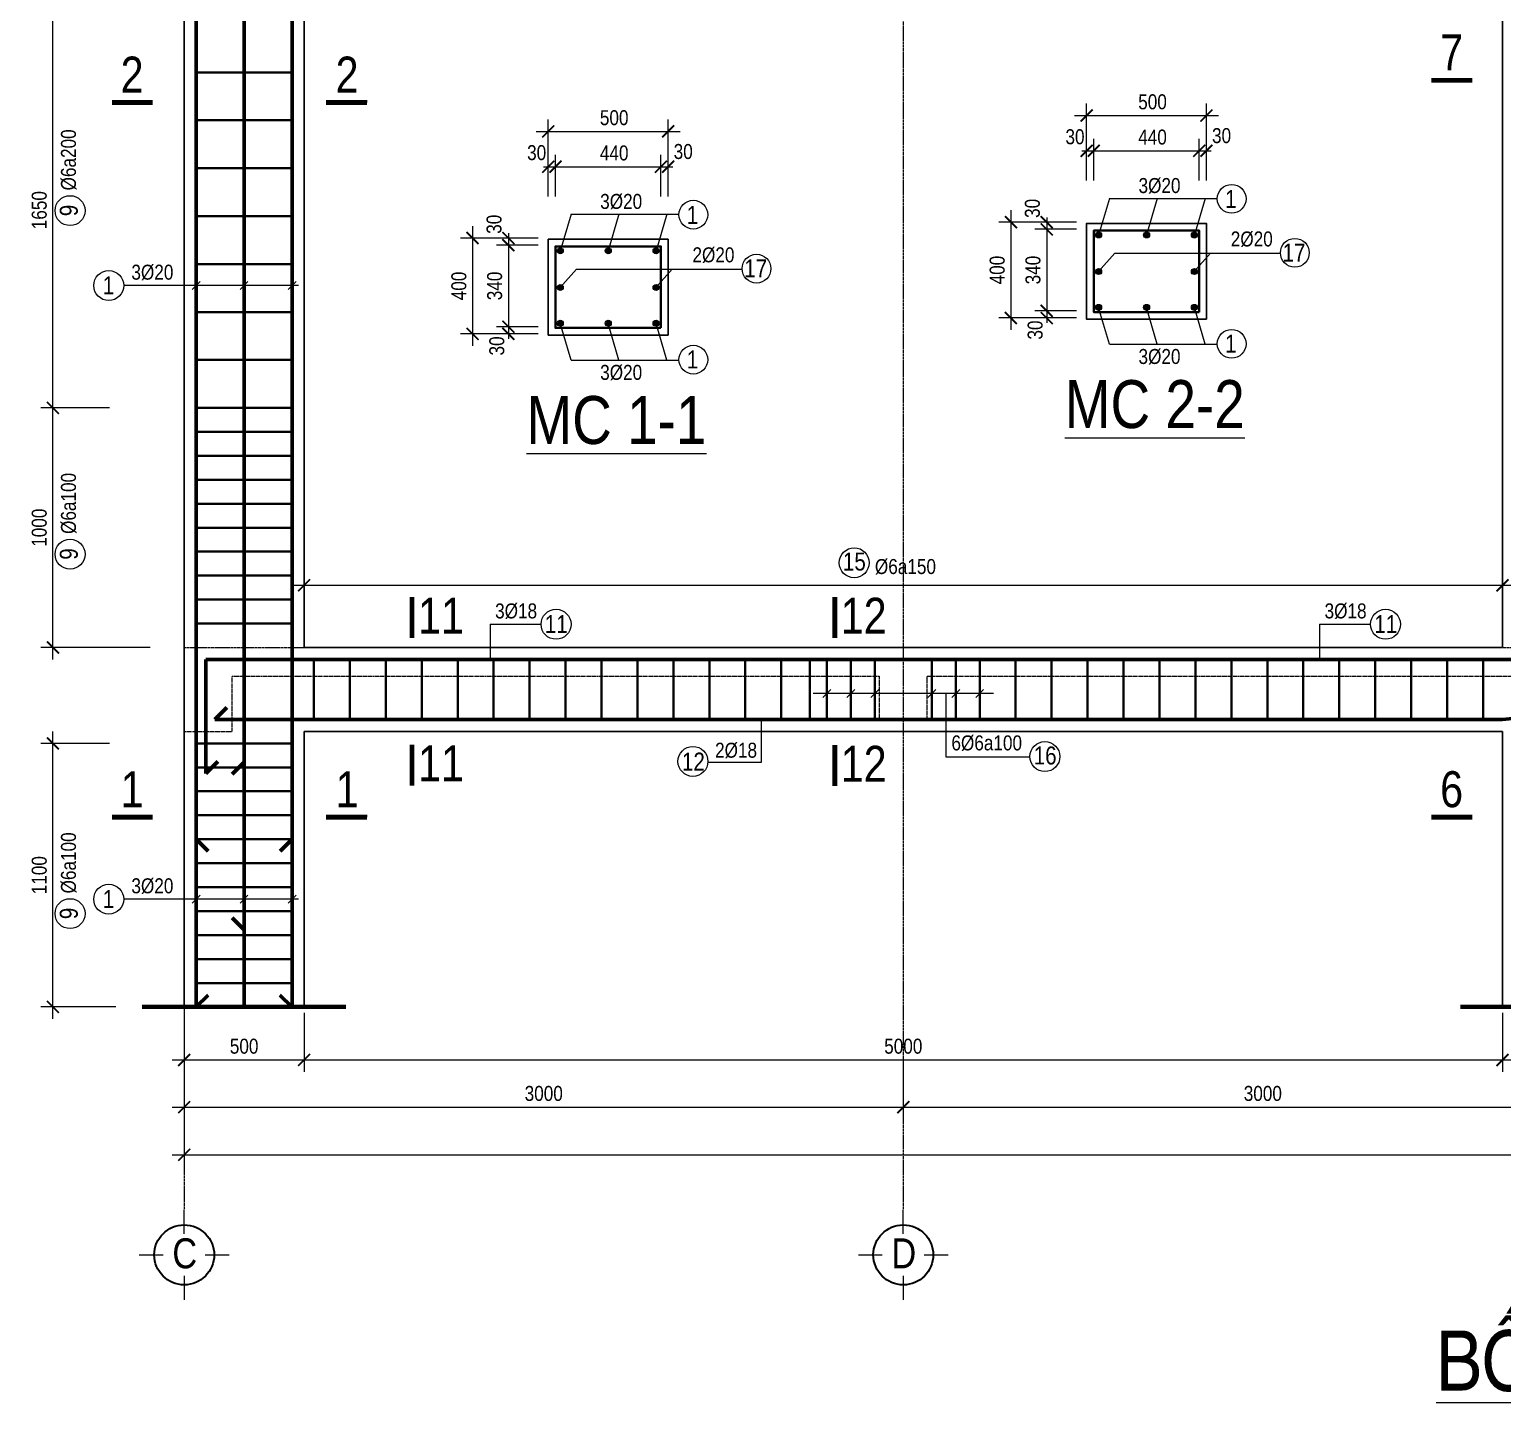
# Model space of a CAD drawing. Header units: inches. Extents: x -959662 to -910219, y 3489550 to 3514317.
# Drawn here: x -952542 to -946396, y 3489999 to 3495741 of the extents above; entities that cross this region are included whole.
import ezdxf
from ezdxf.enums import TextEntityAlignment as Align

# ---------------------------------------------------------------- set-up
doc = ezdxf.new("R2010")
doc.units = ezdxf.units.IN
doc.header["$LTSCALE"] = 3.5
doc.header["$MEASUREMENT"] = 0
doc.linetypes.add('CENTERX2', pattern=[4, 2.5, -0.5, 0.5, -0.5])
doc.linetypes.add('DASHEDX2', pattern=[1.5, 1, -0.5])
for name, color, linetype, lineweight in [('5.TRUC', 1, 'CENTERX2', 13), ('duongkichthuoc', 4, 'Continuous', 13), ('NET BAO', 4, 'Continuous', 30), ('TextThep', 7, 'Continuous', 0), ('THEP DAI', 5, 'Continuous', 40), ('THEP DOC', 2, 'Continuous', 60)]:
    doc.layers.add(name, color=color, linetype=linetype, lineweight=lineweight)
for name, color, linetype in [('Net thay', 6, 'Continuous'), ('NETDUTDUT', 3, 'DASHEDX2'), ('text', 3, 'Continuous')]:
    doc.layers.add(name, color=color, linetype=linetype)
doc.styles.add('CHU', font='')
doc.styles.add('Helve-Condense', font='')
doc.styles.add('Text.Helve-condense', font='')
doc.styles.get('CHU').set_extended_font_data('VNI-Helve-Condense')
doc.styles.get('Helve-Condense').set_extended_font_data('VNI-Helve-Condense')
doc.styles.get('Text.Helve-condense').set_extended_font_data('VNI-Helve-Condense')
doc.dimstyles.new('TL25', dxfattribs={"dimscale": 25, "dimtxt": 2.5, "dimasz": 2, "dimexe": 2, "dimexo": 1, "dimgap": 1, "dimtad": 1, "dimdec": 0, "dimzin": 0, "dimdsep": 46, "dimtxsty": 'Helve-Condense', "dimblk": 'ARCHTICK', "dimcen": 2, "dimdle": 2, "dimclrd": 4, "dimclre": 4, "dimclrt": 4, "dimadec": 0, "dimazin": 0, "dimtfac": 0.004, "dimtdec": 0, "dimtmove": 2, "dimatfit": 3, "dimfxl": 1, "dimtolj": 1, "dimtzin": 0, "dimlwd": 13, "dimlwe": 13, "dimarcsym": 1})

# ---------------------------------------------------------------- blocks, each defined once
blk = doc.blocks.new('_ArchTick')
at = {"color": 0, "linetype": 'ByBlock', "const_width": 0.15}
blk.add_lwpolyline([(-0.5, -0.5), (0.5, 0.5)], dxfattribs=at)
blk = doc.blocks.new('*D8')
at = {"layer": 'DEFPOINTS', "color": 0, "transparency": 16777216}
for p in [(-952443.6, 3492762.2), (-952182.3, 3492762.2), (-952156.1, 3491662.2)]:
    blk.add_point(p, dxfattribs=at)
at = {"layer": 'duongkichthuoc', "color": 4, "linetype": 'Continuous', "lineweight": 13, "transparency": 16777216}
for p, q in [((-952443.6, 3491612.2), (-952443.6, 3492812.2)), ((-952207.3, 3492762.2), (-952493.6, 3492762.2)), ((-952181.1, 3491662.2), (-952493.6, 3491662.2))]:
    blk.add_line(p, q, dxfattribs=at)
at = {"layer": 'duongkichthuoc', "color": 4, "lineweight": 13, "transparency": 16777216, "xscale": 50, "yscale": 50, "zscale": 50}
for p, rotation in [((-952443.6, 3492762.2), 90), ((-952443.6, 3491662.2), 270)]:
    blk.add_blockref('_ArchTick', p, dxfattribs=dict(at, rotation=rotation))
at = {"layer": 'duongkichthuoc', "color": 4, "transparency": 16777216, "insert": (-952500.5, 3492212.2), "char_height": 62.5, "attachment_point": 5, "rotation": 90, "style": 'Helve-Condense'}
blk.add_mtext('\\A1;1100', dxfattribs=at)
blk = doc.blocks.new('*D9')
at = {"layer": 'DEFPOINTS', "color": 0, "transparency": 16777216}
for p in [(-952443.6, 3494162.2), (-952182.3, 3494162.2), (-952012.5, 3493162.2)]:
    blk.add_point(p, dxfattribs=at)
at = {"layer": 'duongkichthuoc', "color": 4, "linetype": 'Continuous', "lineweight": 13, "transparency": 16777216}
for p, q in [((-952443.6, 3493112.2), (-952443.6, 3494212.2)), ((-952207.3, 3494162.2), (-952493.6, 3494162.2)), ((-952037.5, 3493162.2), (-952493.6, 3493162.2))]:
    blk.add_line(p, q, dxfattribs=at)
at = {"layer": 'duongkichthuoc', "color": 4, "lineweight": 13, "transparency": 16777216, "xscale": 50, "yscale": 50, "zscale": 50}
for p, rotation in [((-952443.6, 3494162.2), 90), ((-952443.6, 3493162.2), 270)]:
    blk.add_blockref('_ArchTick', p, dxfattribs=dict(at, rotation=rotation))
at = {"layer": 'duongkichthuoc', "color": 4, "transparency": 16777216, "insert": (-952500.5, 3493662.2), "char_height": 62.5, "attachment_point": 5, "rotation": 90, "style": 'Helve-Condense'}
blk.add_mtext('\\A1;1000', dxfattribs=at)
blk = doc.blocks.new('*D10')
at = {"layer": 'DEFPOINTS', "color": 0, "transparency": 16777216}
for p in [(-952443.6, 3495812.2), (-952182.3, 3495812.2), (-952293.7, 3494162.2)]:
    blk.add_point(p, dxfattribs=at)
at = {"layer": 'duongkichthuoc', "color": 4, "linetype": 'Continuous', "lineweight": 13, "transparency": 16777216}
for p, q in [((-952443.6, 3494112.2), (-952443.6, 3495862.2)), ((-952207.3, 3495812.2), (-952493.6, 3495812.2)), ((-952318.7, 3494162.2), (-952493.6, 3494162.2))]:
    blk.add_line(p, q, dxfattribs=at)
at = {"layer": 'duongkichthuoc', "color": 4, "lineweight": 13, "transparency": 16777216, "xscale": 50, "yscale": 50, "zscale": 50}
for p, rotation in [((-952443.6, 3495812.2), 90), ((-952443.6, 3494162.2), 270)]:
    blk.add_blockref('_ArchTick', p, dxfattribs=dict(at, rotation=rotation))
at = {"layer": 'duongkichthuoc', "color": 4, "transparency": 16777216, "insert": (-952500.5, 3494987.2), "char_height": 62.5, "attachment_point": 5, "rotation": 90, "style": 'Helve-Condense'}
blk.add_mtext('\\A1;1650', dxfattribs=at)
blk = doc.blocks.new('*D28')
at = {"layer": 'DEFPOINTS', "color": 0, "transparency": 16777216}
for p in [(-951896, 3491662.2), (-951396, 3491662.2), (-951396, 3491441.3)]:
    blk.add_point(p, dxfattribs=at)
at = {"layer": 'THEP DOC', "color": 4, "linetype": 'Continuous', "lineweight": 13, "transparency": 16777216}
for p, q in [((-951896, 3491637.2), (-951896, 3491391.3)), ((-951396, 3491637.2), (-951396, 3491391.3)), ((-951946, 3491441.3), (-951346, 3491441.3))]:
    blk.add_line(p, q, dxfattribs=at)
at = {"layer": 'THEP DOC', "color": 4, "lineweight": 13, "transparency": 16777216, "xscale": 50, "yscale": 50, "zscale": 50, "rotation": 180}
blk.add_blockref('_ArchTick', (-951896, 3491441.3), dxfattribs=at)
at = {"layer": 'THEP DOC', "color": 4, "lineweight": 13, "transparency": 16777216, "xscale": 50, "yscale": 50, "zscale": 50}
blk.add_blockref('_ArchTick', (-951396, 3491441.3), dxfattribs=at)
at = {"layer": 'THEP DOC', "color": 4, "transparency": 16777216, "insert": (-951646, 3491498.2), "char_height": 62.5, "attachment_point": 5, "style": 'Helve-Condense'}
blk.add_mtext('\\A1;500', dxfattribs=at)
blk = doc.blocks.new('*D29')
at = {"layer": 'DEFPOINTS', "color": 0, "transparency": 16777216}
for p in [(-951396, 3491662.2), (-946396, 3491662.2), (-946396, 3491441.3)]:
    blk.add_point(p, dxfattribs=at)
at = {"layer": 'THEP DOC', "color": 4, "linetype": 'Continuous', "lineweight": 13, "transparency": 16777216}
for p, q in [((-951396, 3491637.2), (-951396, 3491391.3)), ((-946396, 3491637.2), (-946396, 3491391.3)), ((-951446, 3491441.3), (-946346, 3491441.3))]:
    blk.add_line(p, q, dxfattribs=at)
at = {"layer": 'THEP DOC', "color": 4, "lineweight": 13, "transparency": 16777216, "xscale": 50, "yscale": 50, "zscale": 50, "rotation": 180}
blk.add_blockref('_ArchTick', (-951396, 3491441.3), dxfattribs=at)
at = {"layer": 'THEP DOC', "color": 4, "lineweight": 13, "transparency": 16777216, "xscale": 50, "yscale": 50, "zscale": 50}
blk.add_blockref('_ArchTick', (-946396, 3491441.3), dxfattribs=at)
at = {"layer": 'THEP DOC', "color": 4, "transparency": 16777216, "insert": (-948896, 3491498.2), "char_height": 62.5, "attachment_point": 5, "style": 'Helve-Condense'}
blk.add_mtext('\\A1;5000', dxfattribs=at)
blk = doc.blocks.new('*D30')
at = {"layer": 'DEFPOINTS', "color": 0, "transparency": 16777216}
for p in [(-946396, 3491662.2), (-945896, 3491662.2), (-945896, 3491441.3)]:
    blk.add_point(p, dxfattribs=at)
at = {"layer": 'THEP DOC', "color": 4, "linetype": 'Continuous', "lineweight": 13, "transparency": 16777216}
for p, q in [((-946396, 3491637.2), (-946396, 3491391.3)), ((-945896, 3491637.2), (-945896, 3491391.3)), ((-946446, 3491441.3), (-945846, 3491441.3))]:
    blk.add_line(p, q, dxfattribs=at)
at = {"layer": 'THEP DOC', "color": 4, "lineweight": 13, "transparency": 16777216, "xscale": 50, "yscale": 50, "zscale": 50, "rotation": 180}
blk.add_blockref('_ArchTick', (-946396, 3491441.3), dxfattribs=at)
at = {"layer": 'THEP DOC', "color": 4, "lineweight": 13, "transparency": 16777216, "xscale": 50, "yscale": 50, "zscale": 50}
blk.add_blockref('_ArchTick', (-945896, 3491441.3), dxfattribs=at)
at = {"layer": 'THEP DOC', "color": 4, "transparency": 16777216, "insert": (-946146, 3491498.2), "char_height": 62.5, "attachment_point": 5, "style": 'Helve-Condense'}
blk.add_mtext('\\A1;500', dxfattribs=at)
blk = doc.blocks.new('*D37')
at = {"layer": 'DEFPOINTS', "color": 0, "transparency": 16777216}
for p in [(-951896, 3491441.3), (-948896, 3491441.3), (-948896, 3491244.1)]:
    blk.add_point(p, dxfattribs=at)
at = {"layer": 'THEP DOC', "color": 4, "linetype": 'Continuous', "lineweight": 13, "transparency": 16777216}
for p, q in [((-951896, 3491416.3), (-951896, 3491194.1)), ((-948896, 3491416.3), (-948896, 3491194.1)), ((-951946, 3491244.1), (-948846, 3491244.1))]:
    blk.add_line(p, q, dxfattribs=at)
at = {"layer": 'THEP DOC', "color": 4, "lineweight": 13, "transparency": 16777216, "xscale": 50, "yscale": 50, "zscale": 50, "rotation": 180}
blk.add_blockref('_ArchTick', (-951896, 3491244.1), dxfattribs=at)
at = {"layer": 'THEP DOC', "color": 4, "lineweight": 13, "transparency": 16777216, "xscale": 50, "yscale": 50, "zscale": 50}
blk.add_blockref('_ArchTick', (-948896, 3491244.1), dxfattribs=at)
at = {"layer": 'THEP DOC', "color": 4, "transparency": 16777216, "insert": (-950396, 3491301.1), "char_height": 62.5, "attachment_point": 5, "style": 'Helve-Condense'}
blk.add_mtext('\\A1;3000', dxfattribs=at)
blk = doc.blocks.new('*D38')
at = {"layer": 'DEFPOINTS', "color": 0, "transparency": 16777216}
for p in [(-948896, 3491441.3), (-945896, 3491441.3), (-945896, 3491244.1)]:
    blk.add_point(p, dxfattribs=at)
at = {"layer": 'THEP DOC', "color": 4, "linetype": 'Continuous', "lineweight": 13, "transparency": 16777216}
for p, q in [((-948896, 3491416.3), (-948896, 3491194.1)), ((-945896, 3491416.3), (-945896, 3491194.1)), ((-948946, 3491244.1), (-945846, 3491244.1))]:
    blk.add_line(p, q, dxfattribs=at)
at = {"layer": 'THEP DOC', "color": 4, "lineweight": 13, "transparency": 16777216, "xscale": 50, "yscale": 50, "zscale": 50, "rotation": 180}
blk.add_blockref('_ArchTick', (-948896, 3491244.1), dxfattribs=at)
at = {"layer": 'THEP DOC', "color": 4, "lineweight": 13, "transparency": 16777216, "xscale": 50, "yscale": 50, "zscale": 50}
blk.add_blockref('_ArchTick', (-945896, 3491244.1), dxfattribs=at)
at = {"layer": 'THEP DOC', "color": 4, "transparency": 16777216, "insert": (-947396, 3491301.1), "char_height": 62.5, "attachment_point": 5, "style": 'Helve-Condense'}
blk.add_mtext('\\A1;3000', dxfattribs=at)
blk = doc.blocks.new('*D42')
at = {"layer": 'DEFPOINTS', "color": 0, "transparency": 16777216}
for p in [(-951896, 3491305.2), (-937396, 3491305.2), (-937396, 3491045.4)]:
    blk.add_point(p, dxfattribs=at)
at = {"layer": 'THEP DOC', "color": 4, "linetype": 'Continuous', "lineweight": 13, "transparency": 16777216}
for p, q in [((-951896, 3491280.2), (-951896, 3490995.4)), ((-937396, 3491280.2), (-937396, 3490995.4)), ((-951946, 3491045.4), (-937346, 3491045.4))]:
    blk.add_line(p, q, dxfattribs=at)
at = {"layer": 'THEP DOC', "color": 4, "lineweight": 13, "transparency": 16777216, "xscale": 50, "yscale": 50, "zscale": 50, "rotation": 180}
blk.add_blockref('_ArchTick', (-951896, 3491045.4), dxfattribs=at)
at = {"layer": 'THEP DOC', "color": 4, "lineweight": 13, "transparency": 16777216, "xscale": 50, "yscale": 50, "zscale": 50}
blk.add_blockref('_ArchTick', (-937396, 3491045.4), dxfattribs=at)
at = {"layer": 'THEP DOC', "color": 4, "transparency": 16777216, "insert": (-944646, 3491102.3), "char_height": 62.5, "attachment_point": 5, "style": 'Helve-Condense'}
blk.add_mtext('\\A1;14500', dxfattribs=at)

msp = doc.modelspace()

# ---------------------------------------------------------------- hatches: boundary and pattern name
at = {"layer": 'text'}
for points in [[(-948068.5, 3494883.7, 1), (-948093.5, 3494883.7, 1)], [(-947868.2, 3494883.7, 1), (-947893.2, 3494883.7, 1)], [(-947668.9, 3494883.7, 1), (-947693.9, 3494883.7, 1)], [(-950314.4, 3494817.4, 1), (-950339.4, 3494817.4, 1)], [(-950114.1, 3494817.4, 1), (-950139.1, 3494817.4, 1)], [(-949914.8, 3494817.4, 1), (-949939.8, 3494817.4, 1)], [(-948068.5, 3494731, 1), (-948093.5, 3494731, 1)], [(-947668.9, 3494731, 1), (-947693.9, 3494731, 1)], [(-950314.4, 3494664.7, 1), (-950339.4, 3494664.7, 1)], [(-949914.8, 3494664.7, 1), (-949939.8, 3494664.7, 1)], [(-948068.5, 3494581.7, 1), (-948093.5, 3494581.7, 1)], [(-947868.2, 3494581.7, 1), (-947893.2, 3494581.7, 1)], [(-947668.9, 3494581.7, 1), (-947693.9, 3494581.7, 1)], [(-950314.4, 3494515.4, 1), (-950339.4, 3494515.4, 1)], [(-950114.1, 3494515.4, 1), (-950139.1, 3494515.4, 1)], [(-949914.8, 3494515.4, 1), (-949939.8, 3494515.4, 1)]]:
    msp.add_hatch(color=256, dxfattribs=at).paths.add_polyline_path(points)

# ---------------------------------------------------------------- linework, layer by layer
at = {"layer": '5.TRUC'}
for p, q in [((-951896, 3508862.2), (-951896, 3490815.3)), ((-948896, 3508862.2), (-948896, 3490815.3)), ((-951896, 3493162.2), (-937396, 3493162.2))]:
    msp.add_line(p, q, dxfattribs=at)
at = {"layer": 'duongkichthuoc', "color": 4, "linetype": 'Continuous', "lineweight": 13}
for p, q in [((-948131.2, 3495260), (-948131.2, 3495432.1)), ((-947631.2, 3495260), (-947631.2, 3495432.1)), ((-950377.1, 3495193.7), (-950377.1, 3495365.8)), ((-949877.1, 3495193.7), (-949877.1, 3495365.8)), ((-948181.2, 3495382.1), (-947581.2, 3495382.1)), ((-950427.1, 3495315.8), (-949827.1, 3495315.8)), ((-948131.2, 3495110.5), (-948131.2, 3495285)), ((-948101.2, 3495110.5), (-948101.2, 3495285)), ((-948101.2, 3495110.5), (-948101.2, 3495285)), ((-947661.2, 3495110.5), (-947661.2, 3495285)), ((-947661.2, 3495110.5), (-947661.2, 3495285)), ((-947631.2, 3495110.5), (-947631.2, 3495285)), ((-950377.1, 3495044.2), (-950377.1, 3495218.7)), ((-950347.1, 3495044.2), (-950347.1, 3495218.7)), ((-950347.1, 3495044.2), (-950347.1, 3495218.7)), ((-949907.1, 3495044.2), (-949907.1, 3495218.7)), ((-949907.1, 3495044.2), (-949907.1, 3495218.7)), ((-949877.1, 3495044.2), (-949877.1, 3495218.7)), ((-948151.2, 3495235), (-947611.2, 3495235)), ((-948131.2, 3495235), (-948101.2, 3495235)), ((-947661.2, 3495235), (-947631.2, 3495235)), ((-950397.1, 3495168.7), (-949857.1, 3495168.7)), ((-950377.1, 3495168.7), (-950347.1, 3495168.7)), ((-949907.1, 3495168.7), (-949877.1, 3495168.7)), ((-948322.7, 3494937.3), (-948497.1, 3494937.3)), ((-948447.1, 3494987.3), (-948447.1, 3494487.3)), ((-948172.7, 3494937.3), (-948347.7, 3494937.3)), ((-948297.7, 3494957.3), (-948297.7, 3494517.3)), ((-948297.7, 3494937.3), (-948297.7, 3494907.3)), ((-950568.6, 3494871), (-950743, 3494871)), ((-950693, 3494921), (-950693, 3494421)), ((-950418.6, 3494871), (-950593.6, 3494871)), ((-950543.6, 3494891), (-950543.6, 3494451)), ((-950543.6, 3494871), (-950543.6, 3494841)), ((-948172.7, 3494907.3), (-948347.7, 3494907.3)), ((-948172.7, 3494907.3), (-948347.7, 3494907.3)), ((-950418.6, 3494841), (-950593.6, 3494841)), ((-950418.6, 3494841), (-950593.6, 3494841)), ((-948172.7, 3494567.3), (-948347.7, 3494567.3)), ((-948172.7, 3494567.3), (-948347.7, 3494567.3)), ((-948297.7, 3494567.3), (-948297.7, 3494537.3)), ((-950418.6, 3494501), (-950593.6, 3494501)), ((-950418.6, 3494501), (-950593.6, 3494501)), ((-950543.6, 3494501), (-950543.6, 3494471)), ((-948322.7, 3494537.3), (-948497.1, 3494537.3)), ((-948172.7, 3494537.3), (-948347.7, 3494537.3)), ((-950568.6, 3494471), (-950743, 3494471)), ((-950418.6, 3494471), (-950593.6, 3494471))]:
    msp.add_line(p, q, dxfattribs=at)
at = {"layer": 'NET BAO'}
for p, q in [((-951896, 3491662.2), (-951896, 3500762.2)), ((-951396, 3493162.2), (-951396, 3496812.2)), ((-946396, 3493162.2), (-946396, 3496812.2)), ((-951396, 3493162.2), (-946396, 3493162.2)), ((-951396, 3491662.2), (-951396, 3492812.2)), ((-951396, 3492812.2), (-946396, 3492812.2)), ((-946396, 3491662.2), (-946396, 3492812.2))]:
    msp.add_line(p, q, dxfattribs=at)
for points in [[(-947631.2, 3494532.2), (-947631.2, 3494932.2), (-948131.2, 3494932.2), (-948131.2, 3494532.2)], [(-949877.1, 3494465.9), (-949877.1, 3494865.9), (-950377.1, 3494865.9), (-950377.1, 3494465.9)]]:
    msp.add_lwpolyline(points, close=True, dxfattribs=at)
at = {"layer": 'Net thay', "lineweight": 20}
for p, q in [((-951133.4, 3495436.3), (-951133.4, 3495446.3)), ((-951133.4, 3495436.3), (-951133.4, 3495436.3)), ((-951133.4, 3492454.5), (-951133.4, 3492464.5)), ((-951133.4, 3492454.5), (-951133.4, 3492454.5))]:
    msp.add_line(p, q, dxfattribs=at)
at = {"layer": 'Net thay', "lineweight": 80}
for p, q in [((-951221.5, 3491662.2), (-952071.5, 3491662.2)), ((-945721.5, 3491662.2), (-946571.5, 3491662.2))]:
    msp.add_line(p, q, dxfattribs=at)
at = {"layer": 'Net thay', "lineweight": 20, "ltscale": 20, "const_width": 20}
for points in [[(-946692.7, 3495528.9), (-946522, 3495528.9)], [(-952197.8, 3495436.3), (-952027, 3495436.3)], [(-951304.2, 3495436.3), (-951133.4, 3495436.3)], [(-950945.4, 3493373.4), (-950945.4, 3493202.6)], [(-949181.7, 3493373.4), (-949181.7, 3493202.6)], [(-950945.4, 3492757.2), (-950945.4, 3492586.4)], [(-949181.7, 3492755.5), (-949181.7, 3492584.7)], [(-952197.8, 3492454.5), (-952027, 3492454.5)], [(-951304.2, 3492454.5), (-951133.4, 3492454.5)], [(-946692.7, 3492454.5), (-946522, 3492454.5)]]:
    msp.add_lwpolyline(points, dxfattribs=at)
at = {"layer": 'NETDUTDUT'}
for p, q in [((-951396, 3493162.2), (-946396, 3493162.2)), ((-951696, 3493042.2), (-948996, 3493042.2)), ((-948796, 3493042.2), (-946096, 3493042.2))]:
    msp.add_line(p, q, dxfattribs=at)
for points in [[(-951896, 3493162.2), (-951896, 3492812.2), (-951696, 3492812.2), (-951696, 3493042.2)], [(-948796, 3493162.2), (-948996, 3493162.2)], [(-948996, 3493042.2), (-948996, 3492862.2), (-948796, 3492862.2), (-948796, 3493042.2)]]:
    msp.add_lwpolyline(points, dxfattribs=at)
at = {"layer": 'text'}
for p, q in [((-948036.3, 3495036.2), (-948081, 3494882.6)), ((-948036.3, 3495036.2), (-947587.7, 3495036.2)), ((-947836.3, 3495036.2), (-947880.7, 3494883.7)), ((-947637, 3495036.2), (-947681.4, 3494883.7)), ((-950282.2, 3494969.9), (-950326.9, 3494816.3)), ((-950282.2, 3494969.9), (-949833.6, 3494969.9)), ((-950082.3, 3494969.9), (-950126.6, 3494817.4)), ((-949882.9, 3494969.9), (-949927.3, 3494817.4)), ((-948013.7, 3494808), (-948081, 3494731)), ((-948013.7, 3494808), (-947564.3, 3494808)), ((-947614.1, 3494808), (-947681.8, 3494730.6)), ((-947564.3, 3494808), (-947322.4, 3494808)), ((-950259.6, 3494741.7), (-950326.9, 3494664.7)), ((-950259.6, 3494741.7), (-949810.2, 3494741.7)), ((-949860, 3494741.7), (-949927.7, 3494664.3)), ((-949810.2, 3494741.7), (-949568.4, 3494741.7)), ((-948036.3, 3494428.2), (-948081, 3494581.7)), ((-947836.3, 3494428.2), (-947880.7, 3494580.7)), ((-947637, 3494428.2), (-947681.4, 3494580.7)), ((-950282.2, 3494361.9), (-950326.9, 3494515.4)), ((-950082.3, 3494361.9), (-950126.6, 3494514.4)), ((-949882.9, 3494361.9), (-949927.3, 3494514.4)), ((-948036.3, 3494428.2), (-947587.7, 3494428.2)), ((-950282.2, 3494361.9), (-949833.6, 3494361.9)), ((-949489.1, 3492862.2), (-949489.1, 3492682.9)), ((-949489.1, 3492682.9), (-949711.2, 3492682.9))]:
    msp.add_line(p, q, dxfattribs=at)
at = {"layer": 'text', "color": 3}
for p, q in [((-951862.5, 3494656.1), (-951829.5, 3494689.1)), ((-951663, 3494656.1), (-951630, 3494689.1)), ((-951462.5, 3494656.1), (-951429.5, 3494689.1)), ((-951419.8, 3494672.6), (-952148.4, 3494672.6)), ((-950619.7, 3493259.1), (-950407.2, 3493259.1)), ((-950619.7, 3493259.1), (-950619.7, 3493112.2)), ((-947159.3, 3493259.1), (-946946.7, 3493259.1)), ((-947159.3, 3493259.1), (-947159.3, 3493112.2)), ((-948519.7, 3492970.7), (-949272.2, 3492970.7)), ((-949231.6, 3492954.2), (-949198.6, 3492987.2)), ((-949131.6, 3492954.2), (-949098.6, 3492987.2)), ((-949031.6, 3492954.2), (-948998.6, 3492987.2)), ((-948793.7, 3492954.2), (-948760.7, 3492987.2)), ((-948718.5, 3492970.7), (-948718.5, 3492705.4)), ((-948693.7, 3492954.2), (-948660.7, 3492987.2)), ((-948593.7, 3492954.2), (-948560.7, 3492987.2)), ((-948718.5, 3492705.4), (-948367.8, 3492705.4)), ((-951419.8, 3492112), (-952148.4, 3492112)), ((-951862.5, 3492095.5), (-951829.5, 3492128.5)), ((-951663, 3492095.5), (-951630, 3492128.5)), ((-951462.5, 3492095.5), (-951429.5, 3492128.5))]:
    msp.add_line(p, q, dxfattribs=at)
at = {"layer": 'text'}
for centre, radius in [((-947525.9, 3495034.7), 60), ((-949771.8, 3494968.4), 60), ((-948081, 3494883.7), 12.5), ((-947880.7, 3494883.7), 12.5), ((-947681.4, 3494883.7), 12.5), ((-947262.5, 3494809.5), 60), ((-950326.9, 3494817.4), 12.5), ((-950126.6, 3494817.4), 12.5), ((-949927.3, 3494817.4), 12.5), ((-949508.4, 3494743.2), 60), ((-948081, 3494731), 12.5), ((-947681.4, 3494731), 12.5), ((-950326.9, 3494664.7), 12.5), ((-949927.3, 3494664.7), 12.5), ((-948081, 3494581.7), 12.5), ((-947880.7, 3494581.7), 12.5), ((-947681.4, 3494581.7), 12.5), ((-950326.9, 3494515.4), 12.5), ((-950126.6, 3494515.4), 12.5), ((-949927.3, 3494515.4), 12.5), ((-947525.9, 3494429.6), 60), ((-949771.8, 3494363.3), 60), ((-949773.6, 3492687.1), 62.5)]:
    msp.add_circle(centre, radius, dxfattribs=at)
at = {"layer": 'text', "color": 3}
for centre in [(-952372.3, 3494985.2), (-952210.9, 3494672.6), (-952372.3, 3493551.7), (-949100.9, 3493515.9), (-950344.7, 3493259.1), (-946884.2, 3493259.1), (-948305.3, 3492707), (-952210.9, 3492112), (-952372.3, 3492051.7)]:
    msp.add_circle(centre, 62.5, dxfattribs=at)
at = {"layer": 'TextThep', "lineweight": 18}
for p, q in [((-951896, 3490715.3), (-951896, 3490815.3)), ((-948896, 3490715.3), (-948896, 3490815.3)), ((-952083.5, 3490627.8), (-951983.5, 3490627.8)), ((-951808.5, 3490627.8), (-951708.5, 3490627.8)), ((-949083.5, 3490627.8), (-948983.5, 3490627.8)), ((-948808.5, 3490627.8), (-948708.5, 3490627.8)), ((-951896, 3490540.3), (-951896, 3490440.3)), ((-948896, 3490540.3), (-948896, 3490440.3))]:
    msp.add_line(p, q, dxfattribs=at)
at = {"layer": 'TextThep', "lineweight": 35}
for centre in [(-951896, 3490627.8), (-948896, 3490627.8)]:
    msp.add_circle(centre, 125, dxfattribs=at)
at = {"layer": 'THEP DAI'}
for p, q in [((-951846, 3495562.2), (-951446, 3495562.2)), ((-951846, 3495562.2), (-951446, 3495562.2)), ((-951846, 3495362.2), (-951446, 3495362.2)), ((-951846, 3495362.2), (-951446, 3495362.2)), ((-951846, 3495162.2), (-951446, 3495162.2)), ((-951846, 3495162.2), (-951446, 3495162.2)), ((-951846, 3494962.2), (-951446, 3494962.2)), ((-951846, 3494962.2), (-951446, 3494962.2)), ((-951846, 3494762.2), (-951446, 3494762.2)), ((-951846, 3494762.2), (-951446, 3494762.2)), ((-951846, 3494562.2), (-951446, 3494562.2)), ((-951846, 3494562.2), (-951446, 3494562.2)), ((-951846, 3494362.2), (-951446, 3494362.2)), ((-951846, 3494362.2), (-951446, 3494362.2)), ((-951846, 3494162.2), (-951446, 3494162.2)), ((-951846, 3494162.2), (-951446, 3494162.2)), ((-951846, 3494062.2), (-951446, 3494062.2)), ((-951846, 3493962.2), (-951446, 3493962.2)), ((-951846, 3493862.2), (-951446, 3493862.2)), ((-951846, 3493762.2), (-951446, 3493762.2)), ((-951846, 3493662.2), (-951446, 3493662.2)), ((-951846, 3493562.2), (-951446, 3493562.2)), ((-951846, 3493462.2), (-951446, 3493462.2)), ((-951846, 3493362.2), (-951446, 3493362.2)), ((-951846, 3493262.2), (-951446, 3493262.2)), ((-951355.1, 3493112.2), (-951355.1, 3492862.2)), ((-951205.1, 3493112.2), (-951205.1, 3492862.2)), ((-951055.1, 3493112.2), (-951055.1, 3492862.2)), ((-950905.1, 3493112.2), (-950905.1, 3492862.2)), ((-950755.1, 3493112.2), (-950755.1, 3492862.2)), ((-950755.1, 3493112.2), (-950755.1, 3492862.2)), ((-950605.1, 3493112.2), (-950605.1, 3492862.2)), ((-950455.1, 3493112.2), (-950455.1, 3492862.2)), ((-950305.1, 3493112.2), (-950305.1, 3492862.2)), ((-950155.1, 3493112.2), (-950155.1, 3492862.2)), ((-950155.1, 3493112.2), (-950155.1, 3492862.2)), ((-950005.1, 3493112.2), (-950005.1, 3492862.2)), ((-949855.1, 3493112.2), (-949855.1, 3492862.2)), ((-949705.1, 3493112.2), (-949705.1, 3492862.2)), ((-949555.1, 3493112.2), (-949555.1, 3492862.2)), ((-949555.1, 3493112.2), (-949555.1, 3492862.2)), ((-949405.1, 3493112.2), (-949405.1, 3492862.2)), ((-949286.5, 3493112.2), (-949286.5, 3492862.2)), ((-949215.1, 3493112.2), (-949215.1, 3492862.2)), ((-949115.1, 3493112.2), (-949115.1, 3492862.2)), ((-949015.1, 3493112.2), (-949015.1, 3492862.2)), ((-948777.2, 3493112.2), (-948777.2, 3492862.2)), ((-948677.2, 3493112.2), (-948677.2, 3492862.2)), ((-948577.2, 3493112.2), (-948577.2, 3492862.2)), ((-948427.2, 3493112.2), (-948427.2, 3492862.2)), ((-948427.2, 3493112.2), (-948427.2, 3492862.2)), ((-948277.2, 3493112.2), (-948277.2, 3492862.2)), ((-948127.2, 3493112.2), (-948127.2, 3492862.2)), ((-947977.2, 3493112.2), (-947977.2, 3492862.2)), ((-947977.2, 3493112.2), (-947977.2, 3492862.2)), ((-947827.2, 3493112.2), (-947827.2, 3492862.2)), ((-947677.2, 3493112.2), (-947677.2, 3492862.2)), ((-947527.2, 3493112.2), (-947527.2, 3492862.2)), ((-947377.2, 3493112.2), (-947377.2, 3492862.2)), ((-947377.2, 3493112.2), (-947377.2, 3492862.2)), ((-947227.2, 3493112.2), (-947227.2, 3492862.2)), ((-947077.2, 3493112.2), (-947077.2, 3492862.2)), ((-946927.2, 3493112.2), (-946927.2, 3492862.2)), ((-946927.2, 3493112.2), (-946927.2, 3492862.2)), ((-946777.2, 3493112.2), (-946777.2, 3492862.2)), ((-946627.2, 3493112.2), (-946627.2, 3492862.2)), ((-946477.2, 3493112.2), (-946477.2, 3492862.2)), ((-951846, 3492762.2), (-951446, 3492762.2)), ((-951846, 3492662.2), (-951446, 3492662.2)), ((-951846, 3492562.2), (-951446, 3492562.2)), ((-951846, 3492462.2), (-951446, 3492462.2)), ((-951846, 3492362.2), (-951446, 3492362.2)), ((-951846, 3492262.2), (-951446, 3492262.2)), ((-951846, 3492162.2), (-951446, 3492162.2)), ((-951846, 3492062.2), (-951446, 3492062.2)), ((-951846, 3491962.2), (-951446, 3491962.2)), ((-951846, 3491862.2), (-951446, 3491862.2)), ((-951846, 3491762.2), (-951446, 3491762.2))]:
    msp.add_line(p, q, dxfattribs=at)
for points in [[(-947661.2, 3494562.2), (-947661.2, 3494902.2), (-948101.2, 3494902.2), (-948101.2, 3494562.2)], [(-949907.1, 3494495.9), (-949907.1, 3494835.9), (-950347.1, 3494835.9), (-950347.1, 3494495.9)]]:
    msp.add_lwpolyline(points, close=True, dxfattribs=at)
at = {"layer": 'THEP DOC'}
for p, q in [((-951846, 3491662.2), (-951846, 3508821.5)), ((-951646.5, 3491662.2), (-951646, 3500738.7)), ((-951446, 3491662.2), (-951446, 3500412.2)), ((-937474.1, 3493112.2), (-951806.3, 3493112.2)), ((-951806.3, 3493112.2), (-951806.3, 3492636.5)), ((-951768.7, 3492862.2), (-951718.7, 3492912.2)), ((-946396, 3492862.2), (-945896, 3492912.2)), ((-951333.4, 3492862.2), (-951768.7, 3492862.2)), ((-951283.4, 3492862.2), (-951733.4, 3492862.2)), ((-951283.4, 3492862.2), (-946396, 3492862.2)), ((-951756.3, 3492686.5), (-951806.3, 3492636.5)), ((-951695.4, 3492633.8), (-951645.4, 3492683.8)), ((-951846, 3492362.2), (-951796, 3492312.2)), ((-951646.5, 3491662.2), (-951646.5, 3492362.2)), ((-951496, 3492312.2), (-951446, 3492362.2)), ((-951646.5, 3491983.8), (-951696.5, 3492033.8)), ((-951846, 3491662.2), (-951796, 3491712.2)), ((-951447.1, 3491662.2), (-951497.1, 3491712.2))]:
    msp.add_line(p, q, dxfattribs=at)
at = {"layer": 'THEP DOC', "color": 4, "linetype": 'Continuous', "lineweight": 13}
for p, q in [((-951396, 3493187.2), (-951396, 3493471.9)), ((-946396, 3493187.2), (-946396, 3493471.9)), ((-951446, 3493421.9), (-946346, 3493421.9))]:
    msp.add_line(p, q, dxfattribs=at)

# ---------------------------------------------------------------- block references
at = {"layer": 'duongkichthuoc', "color": 4, "lineweight": 13, "xscale": 50, "yscale": 50, "zscale": 50}
for p, rotation in [((-948131.2, 3495382.1), 180), ((-950377.1, 3495315.8), 180), ((-948131.2, 3495235), 180), ((-948101.2, 3495235), 180), ((-947631.2, 3495235), 180), ((-950377.1, 3495168.7), 180), ((-950347.1, 3495168.7), 180), ((-949877.1, 3495168.7), 180), ((-948447.1, 3494937.3), 90), ((-948297.7, 3494937.3), 270), ((-948297.7, 3494907.3), 90), ((-950693, 3494871), 90), ((-950543.6, 3494871), 270), ((-950543.6, 3494841), 90), ((-948447.1, 3494537.3), 270), ((-948297.7, 3494567.3), 270), ((-948297.7, 3494537.3), 270), ((-950693, 3494471), 270), ((-950543.6, 3494501), 270), ((-950543.6, 3494471), 270)]:
    msp.add_blockref('_ArchTick', p, dxfattribs=dict(at, rotation=rotation))
for p in [(-947631.2, 3495382.1), (-949877.1, 3495315.8), (-947661.2, 3495235), (-949907.1, 3495168.7)]:
    msp.add_blockref('_ArchTick', p, dxfattribs=at)
at = {"layer": 'THEP DOC', "color": 4, "lineweight": 13, "xscale": 50, "yscale": 50, "zscale": 50, "rotation": 180}
msp.add_blockref('_ArchTick', (-951396, 3493421.9), dxfattribs=at)
at = {"layer": 'THEP DOC', "color": 4, "lineweight": 13, "xscale": 50, "yscale": 50, "zscale": 50}
msp.add_blockref('_ArchTick', (-946396, 3493421.9), dxfattribs=at)

# ---------------------------------------------------------------- texts
at = {"layer": 'duongkichthuoc', "color": 4, "char_height": 62.5, "attachment_point": 5, "style": 'Helve-Condense'}
for s, insert in [('\\A1;500', (-947856.2, 3495439)), ('\\A1;500', (-950102.1, 3495372.7)), ('\\A1;30', (-948179.7, 3495293.2)), ('\\A1;440', (-947856.2, 3495291.9)), ('\\A1;30', (-947568.2, 3495297.9)), ('\\A1;30', (-950425.6, 3495226.9)), ('\\A1;440', (-950102.1, 3495225.6)), ('\\A1;30', (-949814.1, 3495231.6))]:
    msp.add_mtext(s, dxfattribs=dict(at, insert=insert))
at = {"layer": 'duongkichthuoc', "color": 4, "char_height": 62.5, "attachment_point": 5, "rotation": 90, "style": 'Helve-Condense'}
for s, insert in [('\\A1;30', (-948357.2, 3494994.7)), ('\\A1;30', (-950603.1, 3494928.4)), ('\\A1;400', (-948504, 3494737.3)), ('\\A1;340', (-948354.7, 3494737.3)), ('\\A1;400', (-950749.9, 3494671)), ('\\A1;340', (-950600.6, 3494671)), ('\\A1;30', (-948345.6, 3494487)), ('\\A1;30', (-950591.5, 3494420.7))]:
    msp.add_mtext(s, dxfattribs=dict(at, insert=insert))
at = {"layer": 'Net thay', "lineweight": 20, "ltscale": 20, "style": 'CHU'}
for s, p in [('7', (-946656.1, 3495570.4)), ('2', (-952161.2, 3495477.9)), ('2', (-951264.3, 3495477.9)), ('11', (-950920.4, 3493219.8)), ('12', (-949156.7, 3493219.8)), ('11', (-950920.4, 3492603.6)), ('12', (-949156.7, 3492602)), ('1', (-952161.2, 3492496)), ('1', (-951264.3, 3492496)), ('6', (-946656.1, 3492496))]:
    msp.add_text(s, height=150, dxfattribs=at).set_placement(p)
at = {"layer": 'text', "color": 3, "style": 'Text.Helve-condense'}
for s, p in [('C', (-951893.8, 3490634.4)), ('D', (-948893.8, 3490634.4))]:
    msp.add_text(s, height=125, dxfattribs=at).set_placement(p, align=Align.MIDDLE_CENTER)
at = {"layer": 'text', "color": 4, "rotation": 90, "style": 'Text.Helve-condense'}
for s, insert, char_height, width, attachment_point in [('Þ6a200', (-952410.1, 3495324.4), 62.5, 924.543, 3), ('9', (-952377, 3494985.9), 75, 317.247, 5), ('Þ6a100', (-952410.1, 3493890.9), 62.5, 924.543, 3), ('9', (-952377, 3493552.5), 75, 317.247, 5), ('Þ6a100', (-952410.1, 3492390.9), 62.5, 924.543, 3), ('9', (-952377, 3492052.5), 75, 317.247, 5)]:
    msp.add_mtext(s, dxfattribs=dict(at, insert=insert, char_height=char_height, width=width, attachment_point=attachment_point))
at = {"layer": 'text', "color": 4, "style": 'Text.Helve-condense'}
for s, insert, char_height, width, attachment_point in [('3Þ20', (-947739.5, 3495056.4), 62.5, 327.058, 9), ('3Þ20', (-949985.4, 3494990.1), 62.5, 327.058, 9), ('1', (-947529.3, 3495033.9), 75, 317.247, 5), ('1', (-949775.2, 3494967.6), 75, 317.247, 5), ('2Þ20', (-947354.6, 3494898.4), 62.5, 327.058, 3), ('2Þ20', (-949600.5, 3494832.1), 62.5, 327.058, 3), ('17', (-947265.9, 3494810.3), 75, 317.247, 5), ('3Þ20', (-951941.1, 3494759.7), 62.5, 924.543, 3), ('17', (-949511.8, 3494744), 75, 317.247, 5), ('1', (-952211.9, 3494673.5), 75, 317.247, 5), ('1', (-947529.3, 3494430.5), 75, 317.247, 5), ('1', (-949775.2, 3494364.2), 75, 317.247, 5), ('3Þ20', (-947739.5, 3494407.9), 62.5, 327.058, 3), ('3Þ20', (-949985.4, 3494341.6), 62.5, 327.058, 3), ('15', (-949100.1, 3493520.5), 75, 317.247, 5), ('Þ6a150', (-948759.6, 3493531.4), 62.5, 924.543, 3), ('3Þ18', (-950598.9, 3493346.2), 62.5, 924.543, 1), ('3Þ18', (-947138.4, 3493346.2), 62.5, 924.543, 1), ('11', (-950343.7, 3493259.9), 75, 317.247, 5), ('11', (-946883.3, 3493259.9), 75, 317.247, 5), ('6Þ6a100', (-948400.6, 3492795.5), 62.5, 924.543, 3), ('12', (-949771.6, 3492686.3), 75, 317.247, 5), ('2Þ18', (-949506.1, 3492700.1), 62.5, 327.058, 9), ('16', (-948304.2, 3492711.2), 75, 317.247, 5), ('3Þ20', (-951941.1, 3492199.1), 62.5, 924.543, 3), ('1', (-952211.9, 3492112.8), 75, 317.247, 5)]:
    msp.add_mtext(s, dxfattribs=dict(at, insert=insert, char_height=char_height, width=width, attachment_point=attachment_point))
at = {"layer": 'text', "attachment_point": 1, "style": 'Text.Helve-condense'}
for s, insert, char_height, width in [('{\\LMC 2-2}', (-948222.3, 3494277.9), 200, 5430.178), ('{\\LMC 1-1}', (-950468.2, 3494211.6), 200, 5430.178), ('{\\LBOÁ TRÍ THEÙP KHUNG TRUÏC 2 }', (-946672.5, 3490311.8), 250, 7049.483)]:
    msp.add_mtext(s, dxfattribs=dict(at, insert=insert, char_height=char_height, width=width))

# ---------------------------------------------------------------- dimensions: what is measured, and where the dimension line sits
at = {"layer": 'duongkichthuoc'}
for base, p1, p2, picture, middle in [((-952443.6, 3495812.2), (-952293.7, 3494162.2), (-952182.3, 3495812.2), '*D10', (-952500.5, 3494987.2)), ((-952443.6, 3494162.2), (-952012.5, 3493162.2), (-952182.3, 3494162.2), '*D9', (-952500.5, 3493662.2)), ((-952443.6, 3492762.2), (-952156.1, 3491662.2), (-952182.3, 3492762.2), '*D8', (-952500.5, 3492212.2))]:
    dim = msp.add_linear_dim(base=base, p1=p1, p2=p2, angle=90, dimstyle='TL25', dxfattribs=at)
    dim.commit()
    dim.dimension.update_dxf_attribs({"geometry": picture, "text_midpoint": middle})
at = {"layer": 'THEP DOC'}
for base, p1, p2, picture, middle in [((-951396, 3491441.3), (-951896, 3491662.2), (-951396, 3491662.2), '*D28', (-951646, 3491498.2)), ((-946396, 3491441.3), (-951396, 3491662.2), (-946396, 3491662.2), '*D29', (-948896, 3491498.2)), ((-945896, 3491441.3), (-946396, 3491662.2), (-945896, 3491662.2), '*D30', (-946146, 3491498.2)), ((-948896, 3491244.1), (-951896, 3491441.3), (-948896, 3491441.3), '*D37', (-950396, 3491301.1)), ((-945896, 3491244.1), (-948896, 3491441.3), (-945896, 3491441.3), '*D38', (-947396, 3491301.1)), ((-937396, 3491045.4), (-951896, 3491305.2), (-937396, 3491305.2), '*D42', (-944646, 3491102.3))]:
    dim = msp.add_linear_dim(base=base, p1=p1, p2=p2, dimstyle='TL25', dxfattribs=at)
    dim.commit()
    dim.dimension.update_dxf_attribs({"geometry": picture, "text_midpoint": middle})

doc.saveas('drawing.dxf')
